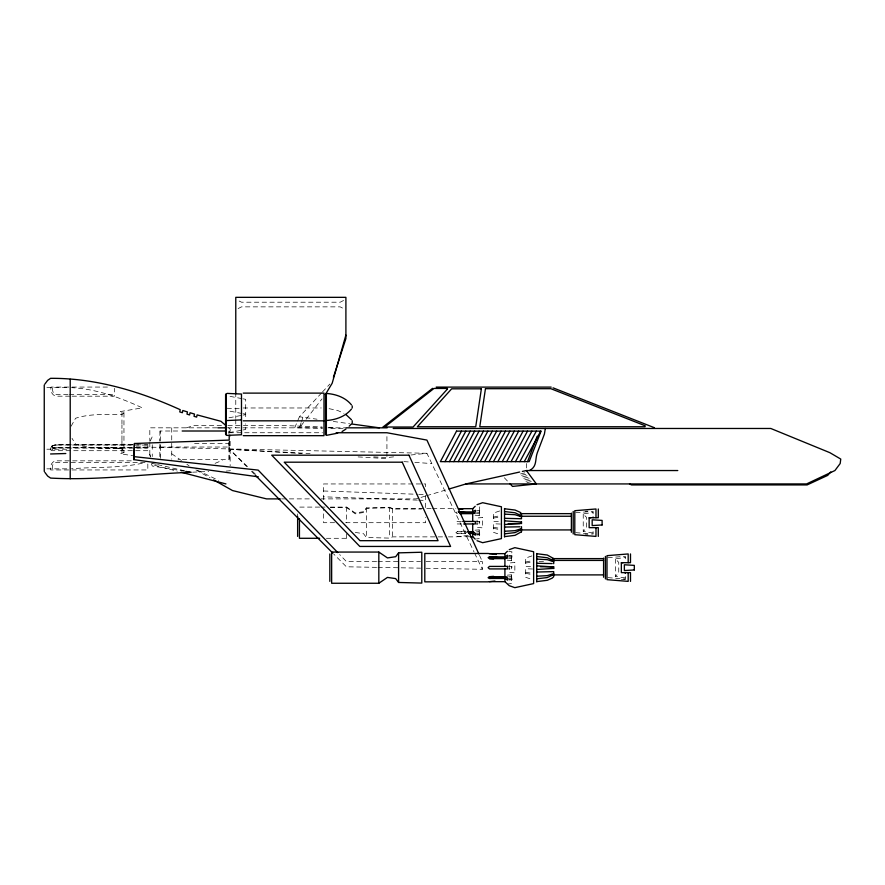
<?xml version="1.0" encoding="UTF-8"?>
<svg xmlns="http://www.w3.org/2000/svg" width="885" height="885" viewBox="0 0 885 885"><rect width="100%" height="100%" fill="white"/><g stroke="black" fill="none" stroke-linecap="round" stroke-linejoin="round"><path stroke-width="0.66" stroke-dasharray="4.42 3.32" d="M160.583 441.084L160.096 431.006L180.794 431.006M229.58 441.084L229.093 447.025L160.096 447.025L159.731 444.679M159.842 444.458L159.842 458.341M160.462 444.679L160.096 447.025M160.351 458.341L160.351 444.458M228.728 433.351L229.093 431.006L229.447 433.351M479.725 506.839L479.183 511.331L476.44 510.999M50.677 448.131L52.182 445.896L56.043 444.989L147.828 445.066M475.068 515.192L479.183 515.546L479.725 510.601L475.367 510.225M479.183 515.546L479.725 510.601M507.271 560.161L511.386 560.515L511.928 555.57L508.654 555.282M511.386 560.515L511.928 555.57M52.281 446.648L52.326 446.405A4.381 1.704 0 0 1 56.098 444.845L147.828 444.823M52.281 449.657L52.326 449.414A4.381 1.538 0 0 1 56.098 448.087L147.828 448.075M301.121 422.787L299.418 427.831L305.27 420.331M301.542 421.526L302.825 417.742L299.418 416.78L297.316 421.691M71.121 426.205L75.568 418.262C90.37 413.395 106.609 414.7 122.053 414.412L123.955 412.819L120.437 411.569L142.33 407.863C120.106 397.597 96.122 388.858 71.486 387.663M294.694 427.831L296.796 422.919M150.306 440.995L152.264 436.637M160.096 431.006L159.599 441.084M194.589 443.385L229.093 443.385L229.093 459.415L178.029 459.415M229.093 459.415L229.093 443.385M132.65 444.712L55.998 444.735L51.573 446.14L50.677 449.215A1.604 1.482 0 0 0 52.281 450.697L147.828 450.708L147.828 444.712M431.128 508.51L392.597 508.51L389.588 507.271L366.401 507.89L363.481 511.74L355.25 512.946L346.621 507.094L330.448 507.094M306.11 419.258L322.007 398.892M321.532 392.995L299.418 416.78L317.04 419.213M322.45 392L329.817 384.068M593.072 532.991L583.237 531.442L586.545 527.947L586.545 517.437L583.237 513.942L593.072 512.393M625.275 577.96L615.44 576.412L618.748 572.916L618.748 562.406L615.44 558.911L625.275 557.362M465.477 531.022L457.257 531.719L455.897 532.726L457.257 533.5L466.273 533.5M326.399 538.29L346.621 538.29L348.778 536.83M457.257 511.895L455.897 512.658L457.257 513.665M238.12 308.566L241.494 306.863L340.172 306.863L343.546 308.566M343.546 300.502L340.172 302.205L241.494 302.205L238.12 300.502M215.099 463.353L222.279 460.355M355.25 532.438L363.481 533.644L366.401 537.494L389.588 538.113L392.597 536.874L443.507 536.874M186.503 427.831L194.025 425.419L222.489 425.419M499.627 510.977L493.487 513.068L493.487 521.619L500.39 521.353M531.83 555.946L525.69 558.037L525.69 566.588L532.593 566.323M123.955 412.819L123.955 452.556L120.437 453.806L132.65 455.698M425.265 496.131L416.061 498.886L321.266 498.886M426.57 495.733L446.283 489.836M520.513 473.929L525.27 472.8M521.53 475.3L526.287 474.161M522.67 476.827L527.427 475.699M523.754 478.276L528.5 477.148M524.894 479.814L529.639 478.674M525.967 481.263L530.723 480.124M526.984 482.624L531.741 481.495M228.983 417.797L241.97 415.308M228.983 432.643L241.97 430.154M493.487 517.039L499.627 515.811M525.69 562.008L531.83 560.78M243.209 415.087L245.698 414.634M243.209 429.933L245.698 429.479L245.698 423.804M142.33 463.231C119.021 468.408 95.093 466.782 71.486 468.751M493.487 518.09L499.627 517.094M525.69 563.059L531.83 562.063M468.22 535.392L455.897 536.874L444.889 536.874M476.44 534.396L479.183 534.064L479.725 538.545L476.451 538.943M508.643 579.365L511.386 579.033L511.928 583.514L507.57 584.045M393.582 456.87L386.922 457.589L373.204 456.859M410.917 455.001L426.913 453.286L473.984 551.853M475.068 530.192L479.183 529.849L479.725 534.794L476.451 535.071M457.257 533.5L466.849 532.67M476.44 531.852L479.183 531.62L479.183 529.849M475.367 533.389L479.725 533.013M507.271 575.161L511.386 574.819L511.928 579.764L508.654 580.04M508.643 576.821L511.386 576.589L511.386 574.819M507.57 578.359L511.928 577.982M575.737 512.747L593.072 511.32L593.072 517.006M607.94 557.716L625.275 556.289L625.275 561.975M226.206 471.063L230.155 470.765L230.155 467.899M192.62 472.192L208.716 471.462M227.025 408.25L240.134 408.759M585.195 511.22L587.894 511.087M56.773 447.788L56.098 447.799A4.381 1.704 0 0 0 52.326 449.27L52.281 450.708M56.773 445.066L56.098 445.078A4.381 1.538 0 0 0 52.326 446.405L52.281 447.733A1.604 1.482 0 0 0 50.677 449.215M107.461 387.066L51.042 387.066C50.069 391.115 52.436 396.325 57.094 396.181L70.712 396.181M46.861 387.564L68.842 387.564M68.034 394.566L56.474 394.522A4.381 4.381 0 0 1 52.691 390.75L52.646 387.066M69.395 394.566L114.32 394.566M72.083 396.181L114.32 396.181L114.32 388.316M243.209 407.974L321.255 407.974M227.91 425.419L280.788 425.419L322.107 426.968M216.969 427.831L149.819 427.831L149.819 441.173M227.478 427.831L322.583 427.831M328.003 427.831L345.25 427.831M342.993 428.473L327.881 428.395M229.193 432.743L322.461 432.743M123.955 451.184L122.053 448.606C106.576 448.275 90.37 449.082 75.568 444.148L72.017 438.329M46.861 449.204L68.842 449.204M131.257 460.842L56.717 460.842C52.06 460.687 49.693 465.897 50.677 469.946L147.828 469.946L147.828 462.446M145.063 462.446L56.098 462.49A4.381 4.381 0 0 0 52.326 466.262L52.281 469.946M46.861 468.84L68.842 468.84M281.629 498.886L310.447 498.886M319.662 507.094L299.44 507.094L299.44 509.461M321.012 507.094L325.049 507.094M330.326 507.603L346.621 507.603L355.25 513.809L363.481 512.515L366.401 508.388L389.588 507.78L392.597 509.052L421.503 509.052M432.499 508.51L455.897 508.51M461.373 521.442L457.257 521.442L455.897 522.692L457.257 523.953L462.744 523.953M476.44 521.442L479.725 521.442L479.725 523.953L476.44 523.953M334.574 522.703L323.534 522.703L323.534 508.975M345.615 522.703L425.63 522.703L425.63 517.238M457.257 531.719L466.273 531.719M457.257 536.719L470.134 536.719M376.601 561.533L346.389 561.533L339.685 554.574M377.972 561.533L420.541 561.533M426.028 561.533L482.325 561.533L482.325 569.309L426.028 568.27M539.098 561.599L545.912 561.599M508.643 566.411L511.928 566.411L511.928 568.922L508.643 568.922M297.836 427.831L322.417 428.285M376.601 567.351L346.389 566.787L333.8 554.132M377.972 567.373L420.541 568.17M426.913 453.286L134.454 446.825M323.534 490.987L417.355 494.284M418.738 494.328L425.63 494.571L425.63 509.052M417.344 500.125L323.534 496.806M418.727 500.18L425.63 500.423M500.39 524.031L493.487 523.776L493.487 532.327L499.627 534.407M532.593 569L525.69 568.745L525.69 577.297L531.83 579.376M585.195 534.164L587.894 534.308M621.447 579.343L625.485 579.542M229.193 440.995L229.193 449.259L310.115 453.529M229.193 449.259L301.885 453.574M358.115 456.914L386.922 458.618L386.922 434.104M403.859 461.616L409.357 462.003M414.855 462.379L431.349 463.53M328.744 427.444L334.054 427.831M575.737 532.648L593.072 534.075L593.072 529.971M607.94 577.617L625.275 579.044L625.275 572.805M476.451 512.094L479.725 512.371M476.44 513.532L479.183 513.765M508.654 557.063L511.928 557.34M508.643 558.501L511.386 558.734M110.802 447.622L122.053 448.606L123.955 451.438M110.802 447.401L122.053 448.606L123.955 452.556M508.654 551.41L511.928 551.809L511.386 556.3L508.643 555.968M329.076 408.671L337.661 410.474L343.988 413.328M333.313 421.459L349.575 423.705M184.489 471.207L152.264 466.008L150.306 460.974M493.487 527.294L499.627 528.29M525.69 572.263L531.83 573.259M241.97 398.637L228.983 396.148M243.209 398.869L245.698 399.323L245.698 417.997M241.97 413.483L228.983 410.994M243.209 413.715L245.698 414.169M493.487 528.345L499.627 529.573M525.69 573.314L531.83 574.542M156.291 464.315L152.264 463.397L152.264 464.68L177.254 471.218M157.63 464.625L184.489 470.754M197.41 470.234L218.506 480.356M195.928 469.924L210.088 477.911M171.734 453.784L181.469 460.521M186.879 464.271L189.047 465.764M228.618 427.831L230.155 429.148L230.155 436.283M247.534 466.616L229.193 449.005L246.627 466.528M252.369 471.251L258.166 476.816M251.473 471.395L254.382 474.316M504.35 477.756L508.886 482.568M229.093 447.025L228.595 441.084M474.581 553.092L482.325 569.309M479.471 555.271L482.325 561.533M511.386 576.589L511.928 579.764M479.183 531.62L479.725 534.794M615.44 558.911L615.44 576.412M583.237 513.942L583.237 531.442M526.387 463.53L526.387 469.371M511.386 566.411L511.386 568.922M479.183 521.442L479.183 523.953M425.63 486.695L425.63 483.951L323.534 483.951L323.534 499.925M392.597 508.51L392.597 536.874M389.588 507.271L389.588 538.113M366.401 507.89L366.401 537.494M346.621 507.094L346.621 522.692M346.621 533.721L346.621 538.29M297.625 513.953L297.625 515.844M235.775 392.464L235.775 418.306M235.775 419.534L235.775 427.831M230.155 441.338L230.155 465.731M171.734 427.831L171.734 459.238M152.264 444.79L152.264 452.346M152.264 453.972L152.264 456.549M149.819 442.511L149.819 457.158M121.953 412.2L121.953 423.782M121.953 424.734L121.953 428.506M121.953 430.674L121.953 433.838M121.953 435.818L121.953 440.166M121.953 440.774L121.953 452.821M482.646 517.515L477.026 518.035L477.026 527.36L482.646 527.869L482.646 517.515M514.849 562.484L509.229 563.004L509.229 572.329L514.849 572.838L514.849 562.484M147.828 447.699L52.281 447.699L147.828 447.788M150.516 457.058L149.819 454.514L150.428 457.058"/><path stroke-width="1.33" d="M258.166 476.816L133.812 459.647L134.454 443.496L229.193 440.088L229.193 435.188M133.812 459.647L134.454 443.496M545.326 428.473L544.408 434.07L537.339 452.689C534.794 459.47 537.494 466.395 529.484 470.543M345.902 335.083L332.174 383.249L325.348 394.61M333.413 377.253L345.902 338.579L345.902 297.338L235.775 297.338L235.775 393.858M527.548 461.638L537.217 436.205M456.538 431.117L440.387 461.638L529.153 461.638L541.089 431.117L456.505 431.117M445.011 461.638L461.461 431.117M449.414 461.638L465.864 431.117M453.817 461.638L470.267 431.117M458.22 461.638L474.67 431.117M462.623 461.638L479.073 431.117M467.026 461.638L483.476 431.117M471.428 461.638L487.878 431.117M475.831 461.638L492.281 431.117M480.234 461.638L496.684 431.117M484.637 461.638L501.098 431.117M489.04 461.638L505.501 431.117M493.454 461.638L509.904 431.117M497.857 461.638L514.307 431.117M502.26 461.638L518.71 431.117M506.662 461.638L523.112 431.117M511.065 461.638L527.515 431.117M515.468 461.638L531.918 431.117M519.871 461.638L536.321 431.117M524.274 461.638L540.724 431.117M44.847 384.09L47.668 380.329L50.578 378.326C95.414 378.028 139.487 391.203 180.197 409.689L179.766 411.912L182.365 412.709L182.808 410.496L187.432 411.912L187 414.136L189.6 414.943L190.043 412.72L194.479 414.08L194.036 416.315L196.647 417.101L197.078 414.888L220.94 421.304L225.741 425.386M398.593 552.859L395.683 556.709L387.453 557.915L378.824 552.063L331.643 552.063L331.643 583.259L378.824 583.259L387.453 577.407L395.683 578.613L398.593 582.463L421.791 583.082L421.791 552.24L398.593 552.859L398.593 582.463M351.445 409.091C345.316 416.592 335.78 419.877 326.366 420.508M349.188 426.194L351.445 423.937M521.497 531.752L515.07 535.337L504.527 536.631M458.552 508.676L472.712 508.676L475.201 506.297M489.46 553.645L504.915 553.645L507.404 551.266M521.497 529.595L515.07 532.593L504.527 533.843M553.7 574.564L547.273 577.562L536.73 578.812M382.74 427.234L432.588 388.338M489.46 576.688L488.1 577.695L489.46 578.458L504.915 578.458L507.57 580.129L507.57 578.359L504.915 576.688L489.46 576.688L493.576 576.334M342.064 431.537L345.913 429.103M458.552 511.895L472.712 511.895L475.367 510.225L475.367 511.995L472.712 513.665L459.835 513.665M504.915 556.864L507.57 555.194L507.57 556.964L504.915 558.634L489.46 558.634L488.1 557.627L489.46 556.864L504.915 556.864L504.915 553.645M521.497 528.611L515.07 530.668L504.527 531.254M553.7 573.58L547.273 575.637L536.73 576.223M477.026 504.682L482.646 502.702L501.419 506.762L501.419 538.622L482.646 542.693L477.026 540.713M509.229 549.651L514.849 547.66L533.622 551.731L533.622 583.591L514.849 587.662L509.229 585.682L504.915 581.677L489.46 581.677M536.73 581.6L547.273 580.306L552.196 578.137L553.7 576.721L553.7 571.621L536.73 572.031M448.916 489.04L465.997 483.929L519.672 472.026M337.661 433.174L326.366 435.354L326.366 393.449C335.78 394.079 345.316 397.354 351.445 404.854M522.36 471.428L526.387 470.543L677.788 470.543M521.497 523.389L504.527 524.528M553.7 568.358L536.73 569.497M475.201 539.098L472.712 536.719L470.134 536.719M494.947 581.025L488.1 581.843L424.8 581.843L424.8 553.479L488.1 553.479L496.308 554.475M241.483 419.899L227.025 420.552M468.22 532.56L473.696 532.084M489.46 578.458L507.271 576.943M589.144 517.858L590.804 517.725M621.347 562.827L622.996 562.694M65.8 453.518L50.578 453.983M189.954 472.358C143.525 474.006 97.062 480.677 50.578 478.077L47.668 476.086L44.847 472.324M227.025 393.394L241.483 394.046L241.483 434.756L227.025 435.398M519.993 526.785L504.527 527.062M508.255 523.61L519.993 523.566M436.172 387.11L551.178 387.11M243.209 393.117L323.998 393.117L323.998 435.674L243.209 435.674M243.209 420.829L323.998 420.829M217.854 427.831L226.129 427.831M345.891 427.831L387.188 427.831M393.194 428.473L770.791 428.473L829.887 452.689L840.75 459.072L840.186 463.53L834.92 470.543L806.578 483.929L465.997 483.929M182.177 431.006L226.328 431.006M336.167 432.743L386.922 432.743L426.913 440.088L478.896 554.021M280.279 498.886L266.562 498.886L232.512 490.555L213.628 479.902M520.291 513.643L571.389 513.643M520.291 516.254L571.389 516.254M504.527 520.856L521.497 521.995M462.744 521.442L475.367 521.442L475.367 523.953L463.696 523.953M520.9 529.927L571.389 529.927M467.557 531.719L472.712 531.719L475.367 533.389L475.367 535.159L472.712 533.5L468.851 533.5M319.662 538.29L299.44 538.29L299.44 518.654M603.592 558.612L552.494 558.612L552.494 561.223M553.103 560.426L603.592 560.426M536.73 565.825L553.7 566.964M553.103 574.896L603.592 574.896M540.458 566.743L553.7 566.787L553.7 568.535M504.527 518.322L521.497 518.743L521.497 513.543L519.993 512.216L515.07 510.048L504.527 508.753M536.73 563.291L552.196 563.579M458.629 512.006L475.068 513.422M489.46 556.864L507.271 558.391M489.46 558.634L493.576 558.988M133.923 456.627L258.166 470.112L337.76 552.594M458.629 508.842L462.744 509.34M352.285 424.081L379.399 427.831M185.839 471.417L191.204 472.291M504.527 511.541L515.07 512.791L521.497 515.789M504.527 514.13L515.07 514.716L521.497 516.774M536.73 556.51L547.273 557.76L553.7 560.758M536.73 559.099L547.273 559.685L553.7 561.743M181.204 472.247L225.941 483.929M536.73 553.722L547.273 555.017L553.7 558.601M553.048 387.84L654.469 427.732M629.5 483.929L631.503 484.925L807.12 484.925L827.696 475.389L830.772 471.882M345.913 414.534L351.445 419.7M255.345 475.289L332.837 553.158M509.782 483.531L512.503 486.418L536.343 483.929L526.387 470.543M630.496 553.944L630.496 562.694L621.347 562.694L621.347 572.628L630.496 572.628L630.496 581.379M628.184 562.694L628.184 553.944L606.999 555.669L606.999 579.653L628.184 581.379L628.184 572.628M625.275 572.628L625.275 573.347M605.406 556.388L605.406 578.934M603.592 558.114L603.592 577.219M598.293 508.975L598.293 517.725L589.144 517.725L589.144 527.659L598.293 527.659L598.293 536.41M595.981 517.725L595.981 508.975L574.796 510.7L574.796 534.684L595.981 536.41L595.981 527.659M593.072 517.006L593.072 517.725M573.203 511.419L573.203 533.965M571.389 513.145L571.389 532.25M553.7 558.512L553.7 563.712M536.73 553.479L536.73 581.843M521.497 521.818L521.497 523.566M521.497 526.652L521.497 531.852M504.915 558.634L504.915 566.411M504.915 568.922L504.915 576.688M504.915 578.458L504.915 581.677M504.527 508.51L504.527 536.874M472.712 508.676L472.712 511.895M472.712 513.665L472.712 521.442M472.712 523.953L472.712 531.719M472.712 533.5L472.712 536.719M378.824 552.063L378.824 583.259M352.23 405.916L352.23 408.029M352.23 420.762L352.23 422.886M329.828 553.966L329.828 581.368M325.58 394.091L325.58 434.701M297.625 516.42L297.625 536.399M226.118 393.67L226.118 435.132M225.819 395.108L225.819 433.694M225.598 394.478L225.598 434.314M70.214 379.256L70.214 478.796M44.25 385.008L44.25 471.395M507.57 566.411L507.57 568.922L489.46 568.922L488.1 567.661L489.46 566.411L507.57 566.411M481.374 388.814L475.732 426.758L417.344 426.758L451.66 388.814L481.374 388.814M485.456 388.692L479.781 426.747L645.065 426.747L645.209 425.807L550.846 388.692L485.456 388.692M447.445 389.024L413.085 427.024L384.743 427.024L433.993 388.438L447.445 388.438L447.445 389.024M602.11 524.971L592.176 525.579L592.176 519.805L602.11 520.413L602.11 524.971M634.313 569.94L624.367 570.548L624.367 564.774L634.313 565.382L634.313 569.94M408.947 455.189L271.728 455.189L359.797 546.443L450.587 546.443L408.947 455.189M402.255 462.191L284.24 462.191L359.985 540.68L438.064 540.68L402.255 462.191"/></g></svg>
